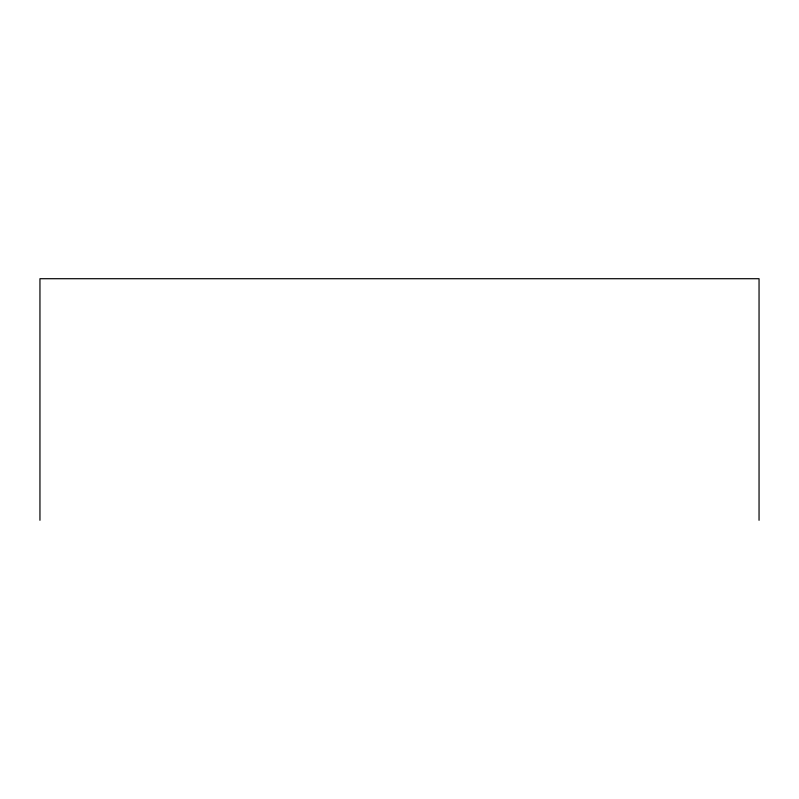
<?xml version="1.0" encoding="UTF-8"?>
<svg xmlns="http://www.w3.org/2000/svg" width="799" height="799" viewBox="0 0 799 799"><rect width="100%" height="100%" fill="white"/><g stroke="black" fill="none" stroke-linecap="round" stroke-linejoin="round"><path stroke-width="1.2" d="M759.05 520.289L759.05 278.711L39.95 278.711L39.95 520.289"/></g></svg>
